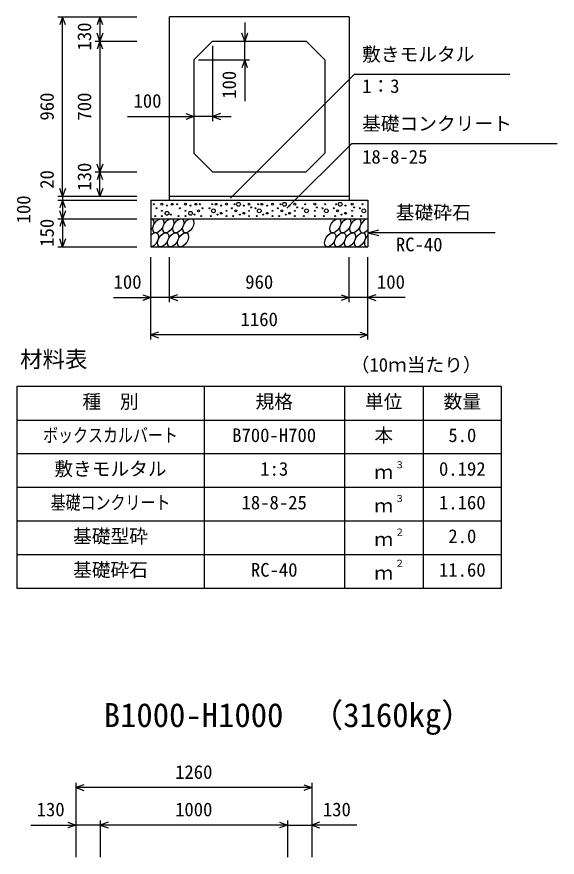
# Model space of a CAD drawing. Units: millimetres, scale not verified. Extents: x -25170 to 75630, y 0 to 35640.
# Drawn here: x 56594 to 59482, y 26947 to 31442 of the extents above; entities that cross this region are included whole.
import ezdxf
from ezdxf.enums import TextEntityAlignment as Align

# ---------------------------------------------------------------- set-up
doc = ezdxf.new("R2010")
doc.units = ezdxf.units.MM
doc.header["$LTSCALE"] = 60
for name, color, linetype, lineweight in [('DIM', 7, 'Continuous', 25), ('HATCH', 6, 'Continuous', 25), ('HYO', 3, 'Continuous', 25), ('HYO2', 4, 'Continuous', 25), ('OUTLINE', 3, 'Continuous', 25), ('TXT', 7, 'Continuous', 25)]:
    doc.layers.add(name, color=color, linetype=linetype, lineweight=lineweight)
doc.styles.add('ＭＳ ゴシック', font='')
doc.styles.get('ＭＳ ゴシック').set_extended_font_data('MS Gothic')

msp = doc.modelspace()

# ---------------------------------------------------------------- linework, layer by layer
at = {"layer": 'DIM'}
for p, q in [((56813.88, 31441.89), (57234.98, 31441.89)), ((56838.88, 31441.89), (56823.49, 31399.6)), ((56838.88, 30481.89), (56838.88, 31441.89)), ((56854.27, 31399.6), (56838.88, 31441.89)), ((57038.88, 31441.89), (57023.49, 31399.6)), ((57038.88, 31441.89), (57038.88, 31311.89)), ((57054.27, 31399.6), (57038.88, 31441.89)), ((57812.46, 31411.89), (57812.46, 31311.89)), ((57038.88, 31311.89), (57023.49, 31354.17)), ((57054.27, 31354.17), (57038.88, 31311.89)), ((57812.46, 31311.89), (57797.07, 31354.17)), ((57827.85, 31354.17), (57812.46, 31311.89)), ((57013.88, 31311.89), (57234.98, 31311.89)), ((57038.88, 31311.89), (57023.49, 31269.6)), ((57038.88, 31311.89), (57038.88, 30611.89)), ((57054.27, 31269.6), (57038.88, 31311.89)), ((57639.98, 31286.89), (57639.98, 30883.87)), ((57812.46, 31211.89), (57812.46, 31311.89)), ((57564.98, 31211.89), (57837.46, 31211.89)), ((57812.46, 31211.89), (57797.07, 31169.6)), ((57827.85, 31169.6), (57812.46, 31211.89)), ((57812.46, 31211.89), (57812.46, 30991.01)), ((57736.2, 30472.55), (58396.48, 31132.83)), ((59228.89, 31132.83), (58396.48, 31132.83)), ((57185.88, 30908.87), (57539.98, 30908.87)), ((57497.7, 30924.26), (57539.98, 30908.87)), ((57539.98, 30908.87), (57497.7, 30893.48)), ((57639.98, 30908.87), (57539.98, 30908.87)), ((57682.27, 30924.26), (57639.98, 30908.87)), ((57639.98, 30908.87), (57739.98, 30908.87)), ((57639.98, 30908.87), (57682.27, 30893.48)), ((58038.01, 30418.16), (58382.07, 30762.22)), ((59481.62, 30762.22), (58382.07, 30762.22)), ((57013.88, 30611.89), (57234.98, 30611.89)), ((57038.88, 30611.89), (57023.49, 30654.17)), ((57038.88, 30611.89), (57023.49, 30569.6)), ((57054.27, 30654.17), (57038.88, 30611.89)), ((57038.88, 30481.89), (57038.88, 30611.89)), ((57054.27, 30569.6), (57038.88, 30611.89)), ((56838.88, 30481.89), (56823.49, 30524.17)), ((56854.27, 30524.17), (56838.88, 30481.89)), ((57038.88, 30481.89), (57023.49, 30524.17)), ((57054.27, 30524.17), (57038.88, 30481.89)), ((56813.88, 30481.89), (57234.98, 30481.89)), ((56838.88, 30481.89), (56838.88, 30461.89)), ((56813.88, 30461.89), (57234.98, 30461.89)), ((56838.88, 30461.89), (56823.49, 30419.6)), ((56838.88, 30461.89), (56838.88, 30361.89)), ((56854.27, 30419.6), (56838.88, 30461.89)), ((56838.88, 30361.89), (56823.49, 30404.17)), ((56854.27, 30404.17), (56838.88, 30361.89)), ((56813.88, 30361.89), (57234.98, 30361.89)), ((56838.88, 30361.89), (56823.49, 30319.6)), ((56838.88, 30361.89), (56838.88, 30211.89)), ((56854.27, 30319.6), (56838.88, 30361.89)), ((58469.98, 30286.89), (58527.94, 30302.42)), ((56838.88, 30211.89), (56823.49, 30254.17)), ((56854.27, 30254.17), (56838.88, 30211.89)), ((59149.79, 30286.89), (58469.98, 30286.89)), ((58469.98, 30286.89), (58527.94, 30271.36)), ((56813.88, 30211.89), (57234.98, 30211.89)), ((57309.98, 29715.28), (57309.98, 30156.89)), ((57409.98, 29915.28), (57409.98, 30156.89)), ((58369.98, 29915.28), (58369.98, 30156.89)), ((58369.98, 29915.28), (58369.98, 30156.89)), ((58469.98, 29715.28), (58469.98, 30156.89)), ((57110.44, 29940.28), (57309.98, 29940.28)), ((57267.7, 29955.67), (57309.98, 29940.28)), ((57309.98, 29940.28), (57267.7, 29924.88)), ((57409.98, 29940.28), (57309.98, 29940.28)), ((57452.27, 29955.67), (57409.98, 29940.28)), ((58369.98, 29940.28), (57409.98, 29940.28)), ((57409.98, 29940.28), (57452.27, 29924.88)), ((58327.7, 29955.67), (58369.98, 29940.28)), ((58369.98, 29940.28), (58327.7, 29924.88)), ((58469.98, 29940.28), (58369.98, 29940.28)), ((58512.27, 29955.67), (58469.98, 29940.28)), ((58669.53, 29940.28), (58469.98, 29940.28)), ((58469.98, 29940.28), (58512.27, 29924.88)), ((57352.27, 29755.67), (57309.98, 29740.28)), ((58469.98, 29740.28), (57309.98, 29740.28)), ((57309.98, 29740.28), (57352.27, 29724.88)), ((58427.7, 29755.67), (58469.98, 29740.28)), ((58469.98, 29740.28), (58427.7, 29724.88)), ((56909.98, 27343.78), (56909.98, 26946.89)), ((56952.27, 27334.17), (56909.98, 27318.78)), ((58127.7, 27334.17), (58169.98, 27318.78)), ((58169.98, 27343.78), (58169.98, 26946.89)), ((58169.98, 27318.78), (56909.98, 27318.78)), ((56909.98, 27318.78), (56952.27, 27303.39)), ((58169.98, 27318.78), (58127.7, 27303.39)), ((56669.24, 27118.78), (56909.98, 27118.78)), ((56867.7, 27134.17), (56909.98, 27118.78)), ((56909.98, 27118.78), (56867.7, 27103.39)), ((57039.98, 27118.78), (56909.98, 27118.78)), ((57039.98, 27143.78), (57039.98, 26946.89)), ((57082.27, 27134.17), (57039.98, 27118.78)), ((58039.98, 27118.78), (57039.98, 27118.78)), ((57039.98, 27118.78), (57082.27, 27103.39)), ((57997.7, 27134.17), (58039.98, 27118.78)), ((58039.98, 27118.78), (57997.7, 27103.39)), ((58039.98, 27143.78), (58039.98, 26946.89)), ((58039.98, 27118.78), (58169.98, 27118.78)), ((58212.27, 27134.17), (58169.98, 27118.78)), ((58410.73, 27118.78), (58169.98, 27118.78)), ((58169.98, 27118.78), (58212.27, 27103.39))]:
    msp.add_line(p, q, dxfattribs=at)
at = {"layer": 'HATCH'}
for centre, radius in [((57325.95, 30439.07), 2.5), ((57368.84, 30439.94), 5), ((57396.88, 30432.06), 2.5), ((57424.92, 30439.07), 5), ((57452.05, 30439.07), 2.5), ((57494.95, 30439.94), 5), ((57522.99, 30432.06), 2.5), ((57551.02, 30439.07), 5), ((57572.05, 30439.07), 2.5), ((57637.91, 30439.07), 2.5), ((57658.94, 30439.07), 5), ((57686.98, 30432.06), 2.5), ((57715.01, 30439.94), 5), ((57757.91, 30439.07), 2.5), ((57778.94, 30439.07), 10), ((57806.98, 30432.06), 2.5), ((57835.01, 30439.94), 5), ((57883.13, 30439.07), 2.5), ((57904.16, 30439.07), 5), ((57932.2, 30432.06), 2.5), ((57960.24, 30439.94), 5), ((58003.13, 30439.07), 2.5), ((58024.16, 30439.07), 10), ((58052.2, 30432.06), 2.5), ((58080.24, 30439.94), 5), ((58135.06, 30439.07), 2.5), ((58186.34, 30439.94), 5), ((58241.16, 30439.07), 2.5), ((58301.56, 30439.07), 2.5), ((58322.59, 30439.07), 10), ((58350.63, 30432.06), 2.5), ((58386.17, 30439.94), 5), ((58440.98, 30439.07), 2.5), ((57339.97, 30418.05), 2.5), ((57368.84, 30404.05), 2.5), ((57396.88, 30390.92), 10), ((57417.91, 30383.91), 2.5), ((57466.07, 30418.05), 2.5), ((57494.95, 30404.05), 2.5), ((57522.99, 30390.92), 10), ((57544.01, 30383.91), 2.5), ((57565.04, 30404.05), 5), ((57586.07, 30418.05), 2.5), ((57623.89, 30418.05), 2.5), ((57644.92, 30404.05), 10), ((57665.95, 30383.91), 2.5), ((57686.98, 30390.92), 5), ((57715.01, 30404.05), 2.5), ((57743.89, 30418.05), 2.5), ((57764.92, 30404.05), 5), ((57785.95, 30383.91), 2.5), ((57806.98, 30390.92), 5), ((57835.01, 30404.05), 2.5), ((57846.35, 30422.37), 2.5), ((57869.11, 30418.05), 2.5), ((57890.14, 30404.05), 10), ((57911.17, 30383.91), 2.5), ((57932.2, 30390.92), 5), ((57960.24, 30404.05), 2.5), ((57989.11, 30418.05), 2.5), ((58010.14, 30404.05), 5), ((58031.17, 30383.91), 2.5), ((58052.2, 30390.92), 5), ((58080.24, 30404.05), 2.5), ((58091.58, 30422.37), 2.5), ((58121.04, 30418.05), 2.5), ((58142.07, 30404.05), 10), ((58186.34, 30404.05), 2.5), ((58197.68, 30422.37), 2.5), ((58227.14, 30418.05), 2.5), ((58248.17, 30404.05), 10), ((58287.54, 30418.05), 2.5), ((58308.57, 30404.05), 5), ((58329.6, 30383.91), 2.5), ((58350.63, 30390.92), 5), ((58386.17, 30404.05), 2.5), ((58397.51, 30422.37), 2.5), ((58426.97, 30418.05), 2.5), ((58448, 30404.05), 10), ((57332.96, 30376.04), 2.5), ((57368.84, 30376.04), 2.5), ((57459.06, 30376.04), 2.5), ((57494.95, 30376.04), 2.5), ((57579.06, 30376.04), 2.5), ((57630.9, 30376.04), 2.5), ((57715.01, 30376.04), 2.5), ((57750.9, 30376.04), 2.5), ((57835.01, 30376.04), 2.5), ((57876.12, 30376.04), 2.5), ((57960.24, 30376.04), 2.5), ((57996.12, 30376.04), 2.5), ((58080.24, 30376.04), 2.5), ((58128.05, 30376.04), 2.5), ((58186.34, 30376.04), 2.5), ((58234.15, 30376.04), 2.5), ((58294.55, 30376.04), 2.5), ((58386.17, 30376.04), 2.5), ((58433.98, 30376.04), 2.5)]:
    msp.add_circle(centre, radius, dxfattribs=at)
for centre, start_param, end_param in [((57297.62, 30324.37), 4.385593, 6.6745444), ((58456.12, 30324.37), 0.3357715, 4.4411806), ((57322.94, 30249.38), 3.5111464, 7.548991), ((58481.44, 30249.38), 1.2110787, 3.5658734)]:
    msp.add_ellipse(centre, major_axis=(21.81, 35.31), ratio=0.5792, start_param=start_param, end_param=end_param, dxfattribs=at)
for centre in [(57350.83, 30324.37), (57404.03, 30324.37), (57457.24, 30324.37), (57510.45, 30324.37), (58296.5, 30324.37), (58349.71, 30324.37), (58402.91, 30324.37), (57376.15, 30249.38), (57429.35, 30249.38), (57482.56, 30249.38), (58268.61, 30249.38), (58321.82, 30249.38), (58375.03, 30249.38), (58428.23, 30249.38)]:
    msp.add_ellipse(centre, major_axis=(21.81, 35.31), ratio=0.5792, dxfattribs=at)
at = {"layer": 'HYO'}
for p, q in [((59184.98, 29465.28), (56594.98, 29465.28)), ((56594.98, 29465.28), (56594.98, 28385.28)), ((57594.98, 29465.28), (57594.98, 28385.28)), ((58344.98, 29465.28), (58344.98, 28385.28)), ((58764.98, 29465.28), (58764.98, 28385.28)), ((59184.98, 28385.28), (59184.98, 29465.28)), ((56594.98, 29285.28), (59184.98, 29285.28)), ((56594.98, 28385.28), (59184.98, 28385.28))]:
    msp.add_line(p, q, dxfattribs=at)
at = {"layer": 'HYO2'}
for p, q in [((56594.98, 29105.28), (59184.98, 29105.28)), ((56594.98, 28925.28), (59184.98, 28925.28)), ((56594.98, 28745.28), (59184.98, 28745.28)), ((56594.98, 28565.28), (59184.98, 28565.28))]:
    msp.add_line(p, q, dxfattribs=at)
at = {"layer": 'OUTLINE'}
for p, q in [((57409.98, 30461.89), (57409.98, 31441.89)), ((58369.98, 31441.89), (57409.98, 31441.89)), ((58369.98, 31441.89), (58369.98, 30461.89)), ((57539.98, 31211.89), (57639.98, 31311.89)), ((57639.98, 31311.89), (58139.98, 31311.89)), ((58139.98, 31311.89), (58239.98, 31211.89)), ((57539.98, 31211.89), (57539.98, 30711.89)), ((58239.98, 31211.89), (58239.98, 30711.89)), ((57639.98, 30611.89), (57539.98, 30711.89)), ((58139.98, 30611.89), (58239.98, 30711.89)), ((57639.98, 30611.89), (58139.98, 30611.89)), ((57409.98, 30481.89), (58369.98, 30481.89)), ((57309.98, 30461.89), (57309.98, 30211.89)), ((57309.98, 30461.89), (58469.98, 30461.89)), ((58469.98, 30461.89), (58469.98, 30211.89)), ((57309.98, 30361.89), (58469.98, 30361.89)), ((57309.98, 30211.89), (58469.98, 30211.89))]:
    msp.add_line(p, q, dxfattribs=at)

# ---------------------------------------------------------------- texts
at = {"layer": 'DIM', "style": 'ＭＳ ゴシック'}
for s, p in [('130', (57013.88, 31261.89)), ('100', (57787.46, 31003.39)), ('960', (56813.88, 30886.89)), ('700', (57013.88, 30886.89)), ('130', (57013.88, 30511.89)), ('20', (56813.88, 30521.96)), ('100', (56688.88, 30336.89)), ('150', (56813.88, 30211.89))]:
    msp.add_text(s, height=73.31, rotation=90, dxfattribs=at).set_placement(p, align=Align.BOTTOM_LEFT)
for s, p in [('敷きモルタル', (58439.33, 31182.83)), ('1：3', (58439.33, 31012.72)), ('100', (57217.84, 30933.87)), ('基礎コンクリート', (58439.33, 30812.22)), ('18-8-25', (58439.33, 30634.59)), ('基礎砕石', (58619.72, 30336.89)), ('RC-40', (58619.72, 30165.51)), ('100', (57111.34, 29965.28)), ('960', (57814.98, 29965.28)), ('100', (58518.62, 29965.28)), ('1160', (57789.98, 29765.28)), ('1260', (57439.98, 27343.78)), ('130', (56700.34, 27143.78)), ('1000', (57439.98, 27143.78)), ('130', (58229.62, 27143.78))]:
    msp.add_text(s, height=73.31, dxfattribs=at).set_placement(p, align=Align.BOTTOM_LEFT)
at = {"layer": 'TXT', "style": 'ＭＳ ゴシック'}
for s, height, p in [('材料表', 87.98, (56611.65, 29540.28)), ('（10ｍ当たり）', 73.31, (58378.31, 29521.94)), ('種\u3000別', 73.31, (56944.98, 29325.28)), ('規格', 73.31, (57869.98, 29325.28)), ('単位', 73.31, (58454.98, 29325.28)), ('数量', 73.31, (58874.98, 29325.28)), ('B700-H700', 73.31, (57744.98, 29145.28)), ('本', 73.31, (58504.98, 29145.28)), ('5.0', 73.31, (58899.98, 29145.28)), ('敷きモルタル', 73.31, (56794.98, 28965.28)), ('1:3', 73.31, (57894.98, 28965.28)), ('３', 36.66, (58614.22, 29015.89)), ('0.192', 73.31, (58849.98, 28965.28)), ('ｍ', 73.31, (58504.98, 28948.61)), ('18-8-25', 73.31, (57794.98, 28785.28)), ('３', 36.66, (58614.22, 28835.89)), ('1.160', 73.31, (58849.98, 28785.28)), ('ｍ', 73.31, (58504.98, 28768.61)), ('基礎型砕', 73.31, (56894.98, 28605.28)), ('２', 36.66, (58614.22, 28655.89)), ('2.0', 73.31, (58899.98, 28605.28)), ('ｍ', 73.31, (58504.98, 28588.61)), ('基礎砕石', 73.31, (56894.98, 28425.28)), ('RC-40', 73.31, (57844.98, 28425.28)), ('２', 36.66, (58614.22, 28489.22)), ('11.60', 73.31, (58849.98, 28425.28)), ('ｍ', 73.31, (58504.98, 28408.61)), ('（3160kg）', 128.3, (58163.57, 27604.39)), ('B1000-H1000', 128.3, (57058.73, 27604.39))]:
    msp.add_text(s, height=height, dxfattribs=at).set_placement(p, align=Align.BOTTOM_LEFT)
at = {"layer": 'TXT', "style": 'ＭＳ ゴシック', "width": 0.8}
for s, p in [('ボックスカルバート', (56734.98, 29145.28)), ('基礎コンクリート', (56774.98, 28785.28))]:
    msp.add_text(s, height=73.31, dxfattribs=at).set_placement(p, align=Align.BOTTOM_LEFT)

doc.saveas('drawing.dxf')
